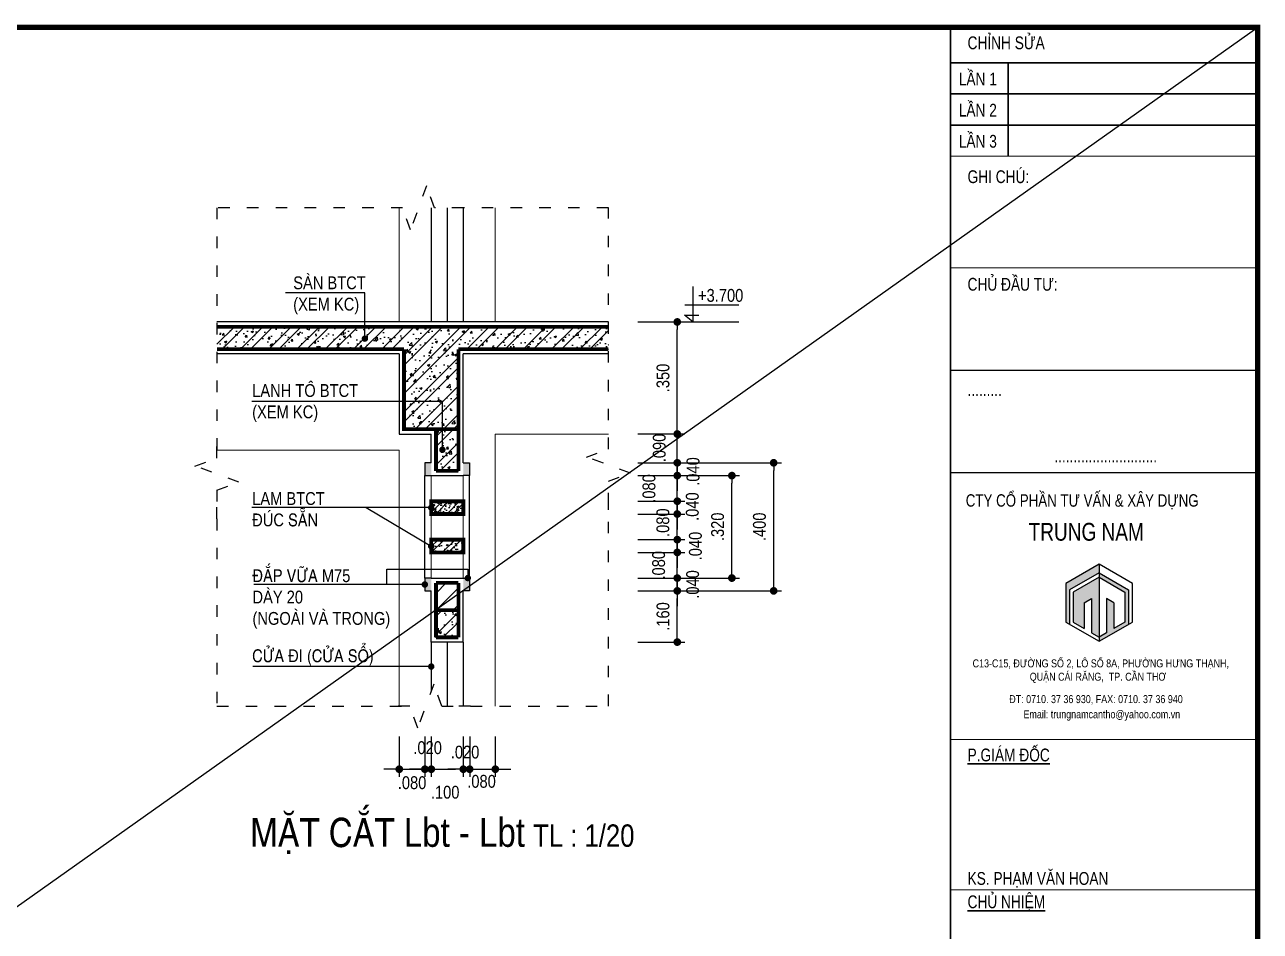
# Model space of a CAD drawing. Header units: millimetres. Extents: x 120 to 288, y 58 to 216.
# Drawn here: x 141.49 to 160.79, y 72.66 to 86.82 of the extents above; entities that cross this region are included whole.
import ezdxf

# ---------------------------------------------------------------- set-up
doc = ezdxf.new("R2010")
doc.units = ezdxf.units.MM
doc.header["$LTSCALE"] = 0.3
doc.header["$MEASUREMENT"] = 0
doc.linetypes.add('ACAD_ISO03W100', pattern=[30, 12, -18])
doc.layers.get('0').update_dxf_attribs({"linetype": 'CONTINUOUS', "lineweight": 13})
doc.layers.get('DEFPOINTS').update_dxf_attribs({"linetype": 'CONTINUOUS', "lineweight": 13})
for name, color, linetype in [('HACTH', 8, 'CONTINUOUS'), ('LAYER 1', 1, 'CONTINUOUS'), ('LAYER 7', 7, 'CONTINUOUS'), ('LAYER1', 1, 'CONTINUOUS'), ('LAYER5', 5, 'CONTINUOUS'), ('LAYER7', 7, 'CONTINUOUS')]:
    doc.layers.add(name, color=color, linetype=linetype)
doc.styles.add('HELVE-KT', font='vhelvcn.TTF')
doc.styles.add('VNI - HELVE', font='vbookmn.TTF', dxfattribs={"width": 0.8})
doc.dimstyles.new('1-20', dxfattribs={"dimtxt": 0.2, "dimasz": 0.12, "dimexe": 0.12, "dimexo": 0.2, "dimgap": 0.12, "dimtad": 1, "dimdec": 3, "dimlfac": 0.2, "dimzin": 4, "dimdsep": 46, "dimtxsty": 'HELVE-KT', "dimblk1": 'DOT', "dimblk2": 'DOT', "dimsah": 1, "dimcen": -0.18, "dimadec": 3, "dimazin": 0, "dimtfac": 1, "dimtdec": 3, "dimtmove": 2, "dimatfit": 3, "dimldrblk": 'DOT', "dimfxl": 0, "dimtolj": 1, "dimtzin": 4, "dimarcsym": 0})

# ---------------------------------------------------------------- blocks, each defined once
blk = doc.blocks.new('AAEER')
at = {"linetype": 'Continuous', "ltscale": 0.08}
h = blk.add_hatch(color=8, dxfattribs=at)
h.paths.add_polyline_path([(377.886, 656.949), (377.886, 657.083), (377.366, 656.782), (377.366, 656.181), (377.423, 656.148), (377.423, 656.682)])
h.paths.add_polyline_path([(377.886, 656.882), (377.481, 656.649), (377.481, 656.181), (377.655, 656.081), (377.655, 656.482), (377.771, 656.548), (377.771, 656.014), (377.886, 655.947)])
blk.add_hatch(color=8, dxfattribs=at).paths.add_polyline_path([(378.118, 656.482), (378.002, 656.548), (378.002, 656.014), (377.886, 655.947), (377.886, 655.88), (378.349, 656.148), (378.349, 656.682), (377.886, 656.949), (377.886, 656.882), (378.291, 656.649), (378.291, 656.181), (378.118, 656.081)])
for p, q in [((377.886, 656.949), (377.423, 656.682)), ((377.886, 657.083), (377.886, 656.949)), ((377.886, 657.083), (377.886, 655.88)), ((377.886, 656.949), (378.349, 656.682)), ((377.886, 656.882), (377.481, 656.649)), ((377.886, 656.882), (377.886, 655.947)), ((377.886, 656.882), (378.291, 656.649)), ((377.423, 656.682), (377.423, 656.148)), ((377.481, 656.649), (377.481, 656.181)), ((377.655, 656.482), (377.771, 656.548)), ((377.771, 656.548), (377.771, 656.014)), ((378.118, 656.482), (378.002, 656.548)), ((378.002, 656.548), (378.002, 656.014)), ((378.291, 656.649), (378.291, 656.181)), ((378.349, 656.682), (378.349, 656.148)), ((377.655, 656.482), (377.655, 656.081)), ((378.118, 656.482), (378.118, 656.081))]:
    blk.add_line(p, q, dxfattribs=at)
blk.add_lwpolyline([(377.366, 656.181), (377.886, 655.88), (378.407, 656.181), (378.407, 656.782), (377.886, 657.083), (377.366, 656.782)], close=True, dxfattribs=at)
for points in [[(377.481, 656.181), (377.655, 656.081)], [(378.291, 656.181), (378.118, 656.081)], [(377.771, 656.014), (377.886, 655.947)], [(378.002, 656.014), (377.886, 655.947)]]:
    blk.add_lwpolyline(points, dxfattribs=at)
for points in [[(375.565, 643.528), (380.365, 643.528)], [(375.565, 643.18), (380.365, 643.18)], [(375.565, 642.208), (380.365, 642.208)], [(375.565, 641.861), (380.365, 641.861)]]:
    blk.add_lwpolyline(points)
at = {"layer": 'LAYER 7', "lineweight": 35}
for points in [[(375.565, 664.914), (380.365, 664.914)], [(376.469, 663.456), (376.469, 664.914)], [(375.565, 664.428), (380.365, 664.428)], [(375.565, 663.942), (380.365, 663.942)], [(375.565, 645.958), (380.365, 645.958)], [(378.282, 638.389), (378.282, 637.695)], [(379.323, 638.389), (379.323, 638.389), (379.323, 637.695)], [(379.323, 638.042), (380.365, 638.042)]]:
    blk.add_lwpolyline(points, dxfattribs=at)
at = {"layer": 'LAYER7', "const_width": 0.0278}
blk.add_lwpolyline([(380.365, 665.47), (375.565, 665.47), (375.565, 637.695), (380.365, 637.695)], close=True, dxfattribs=at)
at = {"layer": 'LAYER7'}
for points, const_width in [([(375.565, 663.456), (380.365, 663.456)], 0.0174), ([(375.565, 661.712), (380.365, 661.712)], 0.0174), ([(375.565, 660.112), (380.365, 660.112)], 0.0174), ([(375.565, 658.512), (380.365, 658.512)], 0.0212), ([(375.565, 654.346), (380.365, 654.346)], 0.0174), ([(375.565, 651.999), (380.365, 651.999)], 0.0174), ([(375.565, 650.61), (380.365, 650.61)], 0.0174), ([(375.565, 649.221), (380.365, 649.221)], 0.0174), ([(375.565, 647.833), (380.365, 647.833)], 0.0174), ([(375.565, 646.444), (380.365, 646.444)], 0.0174), ([(375.565, 641.097), (380.365, 641.097)], 0.0174), ([(375.565, 638.389), (380.365, 638.389)], 0.0174)]:
    blk.add_lwpolyline(points, dxfattribs=dict(at, const_width=const_width))
at = {"layer": 'LAYER 7', "lineweight": 35, "attachment_point": 1, "style": 'VNI - HELVE'}
for s, insert, char_height, width in [('CHÆNH SÖÛA', (375.833, 665.327), 0.2, 5.31965), ('LAÀN 1', (375.696, 664.761), 0.2, 5.31965), ('LAÀN 2', (375.696, 664.275), 0.2, 5.31965), ('LAÀN 3', (375.696, 663.789), 0.2, 5.31965), ('GHI CHUÙ:', (375.833, 663.236), 0.2, 5.31965), ('CHUÛ ÑAÀU TÖ:', (375.833, 661.556), 0.2, 5.31965), ('.........', (375.833, 659.91), 0.2, 5.31965), ('...........................', (377.188, 658.873), 0.2, 5.31965), ('{\\LP.GIAÙM ÑOÁC}', (375.833, 654.205), 0.2, 5.31965), ('KS. PHAÏM VAÊN HOAN', (375.833, 652.277), 0.2, 5.31965), ('{\\LCHUÛ NHIEÄM}', (375.833, 651.912), 0.2, 5.31965), ('KTS. TRÖÔNG BAÙ TUØNG', (375.828, 650.957), 0.2, 5.31965), ('{\\LCHUÛ TRÌ + KIEÅM}', (375.833, 650.542), 0.2, 5.31965), ('KTS. TRÖÔNG BAÙ TUØNG', (375.844, 649.573), 0.2, 5.31965), ('{\\LTHIEÁT KEÁ}', (375.833, 649.118), 0.2, 5.31965), ('KTS. TRÖÔNG BAÙ TUØNG', (375.833, 648.174), 0.2, 5.31965), ('{\\LTHEÅ HIEÄN}', (375.833, 647.765), 0.2, 5.31965), ('TRAÀN THANH TUØNG', (375.833, 646.764), 0.2, 5.31965), ('{\\fVNI-Helve|b0|i0|c0|p2;THIEÁT KEÁ BAÛN VEÕ THI COÂNG}', (376.323, 646.297), 0.2, 5.31965), ('{\\fVNI-Helve|b0|i0|c0|p2;TEÂN COÂNG TRÌNH}', (376.889, 645.799), 0.2, 5.31965), ('XAÂY DÖÏNG KHU NHAØ ÔÛ CHO\\PVÑV, HLV THEÅ THAO THAØNH \\PTÍCH CAO TAÏI KHU LHTDTT, \\P       TP. CAÀN THÔ', (375.75, 645.39), 0.25, 7.09083), ('{\\fVNI-Helve|b0|i0|c0|p2;HAÏNG MUÏC:}', (377.279, 643.469), 0.2, 5.31965), ('KHOÁI NHAØ ÔÛ (40 CHOÃ)', (376.216, 642.894), 0.25, 7.09083), ('{\\fVNI-Helve|b0|i0|c0|p2;ÑÒA ÑIEÅM:}', (377.37, 642.111), 0.2, 5.31965), ('{\\fVNI-Helve|b0|i0|c0|p2;.....................}', (377.337, 641.754), 0.17359, 5.31965), ('{\\fVNI-Helve|b0|i0|c0|p2;TEÂN BAÛN VEÕ}', (377.294, 640.914), 0.2, 5.31965), ('{\\fVNI-Helve|b0|i0|c0|p2;HOAØN THAØNH}', (376.401, 638.282), 0.15, 5.31965), ('{\\fVNI-Helve|b0|i0|c0|p2;.../10/2014}', (376.475, 638.017), 0.2, 5.31965), ('{\\fVNI-Helve|b0|i0|c0|p2;KT}', (378.663, 638.151), 0.2, 5.31965), ('{\\fVNI-Helve|b0|i0|c0|p2;11}', (379.745, 637.978), 0.2, 5.31965)]:
    blk.add_mtext(s, dxfattribs=dict(at, insert=insert, char_height=char_height, width=width))
at = {"layer": 'LAYER5', "attachment_point": 1, "style": 'VNI - HELVE'}
for s, insert, char_height, width in [('{\\H0.9774x;CTY COÅ PHAÀN TÖ VAÁN & XAÂY DÖÏNG} ', (375.805, 658.177), 0.19891, 4.67984), ('TRUNG NAM', (376.787, 657.729), 0.2777, 3.59296), ('{\\fVNI-Helve|b0|i0|c0|p2;C13-C15, ÑÖÔØNG SOÁ 2, LOÂ SOÁ 8A, PHÖÔØNG HÖNG THAÏNH, \\P                       QUAÄN CAÙI RAÊNG,  TP. CAÀN THÔ}', (375.912, 655.598), 0.12499, 8.0242), ('{\\fVNI-Helve|b0|i0|c0|p2;ÑT: 0710. 37 36 930, FAX: 0710. 37 36 940}', (376.484, 655.04), 0.12499, 8.0242), ('{\\fVNI-Helve|b0|i0|c0|p2;Email: trungnamcantho@yahoo.com.vn}', (376.706, 654.803), 0.12499, 8.0242)]:
    blk.add_mtext(s, dxfattribs=dict(at, insert=insert, char_height=char_height, width=width))
blk = doc.blocks.new('_DOT')
at = {"color": 0, "linetype": 'ByBlock'}
blk.add_line((-0.5, 0), (-1, 0), dxfattribs=at)
at = {"color": 0, "linetype": 'ByBlock', "const_width": 0.5}
blk.add_lwpolyline([(-0.25, 0, 1), (0.25, 0, 1)], format="xyb", close=True, dxfattribs=at)
blk = doc.blocks.new('*D697')
at = {"layer": 'DEFPOINTS', "color": 0, "lineweight": -2, "ltscale": 0.08}
for p in [(150.866, 77.981), (151.683, 77.981), (150.866, 77.181)]:
    blk.add_point(p, dxfattribs=at)
at = {"layer": 'LAYER 1', "color": 0, "lineweight": -2, "ltscale": 0.08}
for p, q in [((151.066, 77.981), (151.803, 77.981)), ((151.683, 77.301), (151.683, 77.861)), ((151.066, 77.181), (151.803, 77.181))]:
    blk.add_line(p, q, dxfattribs=at)
at = {"layer": 'LAYER 1', "color": 0, "lineweight": -2, "ltscale": 0.08, "xscale": 0.12, "yscale": 0.12, "zscale": 0.12}
for p, rotation in [((151.683, 77.981), 90), ((151.683, 77.181), 270)]:
    blk.add_blockref('_DOT', p, dxfattribs=dict(at, rotation=rotation))
at = {"layer": 'LAYER 1', "color": 0, "lineweight": -2, "ltscale": 0.08, "insert": (151.461, 77.581), "char_height": 0.2, "attachment_point": 5, "rotation": 90, "style": 'HELVE-KT'}
blk.add_mtext('\\A1;.160', dxfattribs=at)
blk = doc.blocks.new('*D698')
at = {"layer": 'DEFPOINTS', "color": 0, "lineweight": -2, "ltscale": 0.08}
for p in [(150.866, 78.181), (151.683, 78.181), (150.866, 77.981)]:
    blk.add_point(p, dxfattribs=at)
at = {"layer": 'LAYER 1', "color": 0, "lineweight": -2, "ltscale": 0.08}
for p, q in [((151.683, 78.301), (151.683, 78.421)), ((151.066, 78.181), (151.803, 78.181)), ((151.683, 77.981), (151.683, 78.181)), ((151.066, 77.981), (151.803, 77.981)), ((151.683, 77.861), (151.683, 77.741))]:
    blk.add_line(p, q, dxfattribs=at)
at = {"layer": 'LAYER 1', "color": 0, "lineweight": -2, "ltscale": 0.08, "xscale": 0.12, "yscale": 0.12, "zscale": 0.12}
for p, rotation in [((151.683, 78.181), 270), ((151.683, 77.981), 90)]:
    blk.add_blockref('_DOT', p, dxfattribs=dict(at, rotation=rotation))
at = {"layer": 'LAYER 1', "color": 0, "lineweight": -2, "ltscale": 0.08, "insert": (151.924, 78.081), "char_height": 0.2, "attachment_point": 5, "rotation": 90, "style": 'HELVE-KT'}
blk.add_mtext('\\A1;.040', dxfattribs=at)
blk = doc.blocks.new('*D699')
at = {"layer": 'DEFPOINTS', "color": 0, "lineweight": -2, "ltscale": 0.08}
for p in [(150.866, 78.581), (151.683, 78.581), (150.866, 78.181)]:
    blk.add_point(p, dxfattribs=at)
at = {"layer": 'LAYER 1', "color": 0, "lineweight": -2, "ltscale": 0.08}
for p, q in [((151.683, 78.701), (151.683, 78.821)), ((151.066, 78.581), (151.803, 78.581)), ((151.683, 78.181), (151.683, 78.581)), ((151.066, 78.181), (151.803, 78.181)), ((151.683, 78.061), (151.683, 77.941))]:
    blk.add_line(p, q, dxfattribs=at)
at = {"layer": 'LAYER 1', "color": 0, "lineweight": -2, "ltscale": 0.08, "xscale": 0.12, "yscale": 0.12, "zscale": 0.12}
for p, rotation in [((151.683, 78.581), 270), ((151.683, 78.181), 90)]:
    blk.add_blockref('_DOT', p, dxfattribs=dict(at, rotation=rotation))
at = {"layer": 'LAYER 1', "color": 0, "lineweight": -2, "ltscale": 0.08, "insert": (151.393, 78.381), "char_height": 0.2, "attachment_point": 5, "rotation": 90, "style": 'HELVE-KT'}
blk.add_mtext('\\A1;.080', dxfattribs=at)
blk = doc.blocks.new('*D700')
at = {"layer": 'DEFPOINTS', "color": 0, "lineweight": -2, "ltscale": 0.08}
for p in [(150.866, 78.781), (151.683, 78.781), (150.866, 78.581)]:
    blk.add_point(p, dxfattribs=at)
at = {"layer": 'LAYER 1', "color": 0, "lineweight": -2, "ltscale": 0.08}
for p, q in [((151.683, 78.901), (151.683, 79.021)), ((151.066, 78.781), (151.803, 78.781)), ((151.683, 78.581), (151.683, 78.781)), ((151.066, 78.581), (151.803, 78.581)), ((151.683, 78.461), (151.683, 78.341))]:
    blk.add_line(p, q, dxfattribs=at)
at = {"layer": 'LAYER 1', "color": 0, "lineweight": -2, "ltscale": 0.08, "xscale": 0.12, "yscale": 0.12, "zscale": 0.12}
for p, rotation in [((151.683, 78.781), 270), ((151.683, 78.581), 90)]:
    blk.add_blockref('_DOT', p, dxfattribs=dict(at, rotation=rotation))
at = {"layer": 'LAYER 1', "color": 0, "lineweight": -2, "ltscale": 0.08, "insert": (151.967, 78.681), "char_height": 0.2, "attachment_point": 5, "rotation": 90, "style": 'HELVE-KT'}
blk.add_mtext('\\A1;.040', dxfattribs=at)
blk = doc.blocks.new('*D701')
at = {"layer": 'DEFPOINTS', "color": 0, "lineweight": -2, "ltscale": 0.08}
for p in [(150.866, 79.181), (151.683, 79.181), (150.866, 78.781)]:
    blk.add_point(p, dxfattribs=at)
at = {"layer": 'LAYER 1', "color": 0, "lineweight": -2, "ltscale": 0.08}
for p, q in [((151.683, 79.301), (151.683, 79.421)), ((151.066, 79.181), (151.803, 79.181)), ((151.683, 78.781), (151.683, 79.181)), ((151.066, 78.781), (151.803, 78.781)), ((151.683, 78.661), (151.683, 78.541))]:
    blk.add_line(p, q, dxfattribs=at)
at = {"layer": 'LAYER 1', "color": 0, "lineweight": -2, "ltscale": 0.08, "xscale": 0.12, "yscale": 0.12, "zscale": 0.12}
for p, rotation in [((151.683, 79.181), 270), ((151.683, 78.781), 90)]:
    blk.add_blockref('_DOT', p, dxfattribs=dict(at, rotation=rotation))
at = {"layer": 'LAYER 1', "color": 0, "lineweight": -2, "ltscale": 0.08, "insert": (151.459, 79.046), "char_height": 0.2, "attachment_point": 5, "rotation": 90, "style": 'HELVE-KT'}
blk.add_mtext('\\A1;.080', dxfattribs=at)
blk = doc.blocks.new('*D702')
at = {"layer": 'DEFPOINTS', "color": 0, "lineweight": -2, "ltscale": 0.08}
for p in [(150.866, 79.381), (151.683, 79.381), (150.866, 79.181)]:
    blk.add_point(p, dxfattribs=at)
at = {"layer": 'LAYER 1', "color": 0, "lineweight": -2, "ltscale": 0.08}
for p, q in [((151.683, 79.501), (151.683, 79.621)), ((151.066, 79.381), (151.803, 79.381)), ((151.683, 79.181), (151.683, 79.381)), ((151.066, 79.181), (151.803, 79.181)), ((151.683, 79.061), (151.683, 78.941))]:
    blk.add_line(p, q, dxfattribs=at)
at = {"layer": 'LAYER 1', "color": 0, "lineweight": -2, "ltscale": 0.08, "xscale": 0.12, "yscale": 0.12, "zscale": 0.12}
for p, rotation in [((151.683, 79.381), 270), ((151.683, 79.181), 90)]:
    blk.add_blockref('_DOT', p, dxfattribs=dict(at, rotation=rotation))
at = {"layer": 'LAYER 1', "color": 0, "lineweight": -2, "ltscale": 0.08, "insert": (151.919, 79.297), "char_height": 0.2, "attachment_point": 5, "rotation": 90, "style": 'HELVE-KT'}
blk.add_mtext('\\A1;.040', dxfattribs=at)
blk = doc.blocks.new('*D703')
at = {"layer": 'DEFPOINTS', "color": 0, "lineweight": -2, "ltscale": 0.08}
for p in [(150.866, 79.781), (151.683, 79.781), (150.866, 79.381)]:
    blk.add_point(p, dxfattribs=at)
at = {"layer": 'LAYER 1', "color": 0, "lineweight": -2, "ltscale": 0.08}
for p, q in [((151.683, 79.901), (151.683, 80.021)), ((151.066, 79.781), (151.803, 79.781)), ((151.683, 79.381), (151.683, 79.781)), ((151.066, 79.381), (151.803, 79.381)), ((151.683, 79.261), (151.683, 79.141))]:
    blk.add_line(p, q, dxfattribs=at)
at = {"layer": 'LAYER 1', "color": 0, "lineweight": -2, "ltscale": 0.08, "xscale": 0.12, "yscale": 0.12, "zscale": 0.12}
for p, rotation in [((151.683, 79.781), 270), ((151.683, 79.381), 90)]:
    blk.add_blockref('_DOT', p, dxfattribs=dict(at, rotation=rotation))
at = {"layer": 'LAYER 1', "color": 0, "lineweight": -2, "ltscale": 0.08, "insert": (151.242, 79.58), "char_height": 0.2, "attachment_point": 5, "rotation": 90, "style": 'HELVE-KT'}
blk.add_mtext('\\A1;.080', dxfattribs=at)
blk = doc.blocks.new('*D704')
at = {"layer": 'DEFPOINTS', "color": 0, "lineweight": -2, "ltscale": 0.08}
for p in [(150.866, 79.981), (151.683, 79.981), (150.866, 79.781)]:
    blk.add_point(p, dxfattribs=at)
at = {"layer": 'LAYER 1', "color": 0, "lineweight": -2, "ltscale": 0.08}
for p, q in [((151.683, 80.101), (151.683, 80.221)), ((151.066, 79.981), (151.803, 79.981)), ((151.683, 79.781), (151.683, 79.981)), ((151.066, 79.781), (151.803, 79.781)), ((151.683, 79.661), (151.683, 79.541))]:
    blk.add_line(p, q, dxfattribs=at)
at = {"layer": 'LAYER 1', "color": 0, "lineweight": -2, "ltscale": 0.08, "xscale": 0.12, "yscale": 0.12, "zscale": 0.12}
for p, rotation in [((151.683, 79.981), 270), ((151.683, 79.781), 90)]:
    blk.add_blockref('_DOT', p, dxfattribs=dict(at, rotation=rotation))
at = {"layer": 'LAYER 1', "color": 0, "lineweight": -2, "ltscale": 0.08, "insert": (151.93, 79.845), "char_height": 0.2, "attachment_point": 5, "rotation": 90, "style": 'HELVE-KT'}
blk.add_mtext('\\A1;.040', dxfattribs=at)
blk = doc.blocks.new('*D705')
at = {"layer": 'DEFPOINTS', "color": 0, "lineweight": -2, "ltscale": 0.08}
for p in [(150.866, 80.431), (151.683, 80.431), (150.866, 79.981)]:
    blk.add_point(p, dxfattribs=at)
at = {"layer": 'LAYER 1', "color": 0, "lineweight": -2, "ltscale": 0.08}
for p, q in [((151.683, 80.551), (151.683, 80.671)), ((151.066, 80.431), (151.803, 80.431)), ((151.683, 79.981), (151.683, 80.431)), ((151.066, 79.981), (151.803, 79.981)), ((151.683, 79.861), (151.683, 79.741))]:
    blk.add_line(p, q, dxfattribs=at)
at = {"layer": 'LAYER 1', "color": 0, "lineweight": -2, "ltscale": 0.08, "xscale": 0.12, "yscale": 0.12, "zscale": 0.12}
for p, rotation in [((151.683, 80.431), 270), ((151.683, 79.981), 90)]:
    blk.add_blockref('_DOT', p, dxfattribs=dict(at, rotation=rotation))
at = {"layer": 'LAYER 1', "color": 0, "lineweight": -2, "ltscale": 0.08, "insert": (151.403, 80.213), "char_height": 0.2, "attachment_point": 5, "rotation": 90, "style": 'HELVE-KT'}
blk.add_mtext('\\A1;.090', dxfattribs=at)
blk = doc.blocks.new('*D706')
at = {"layer": 'DEFPOINTS', "color": 0, "lineweight": -2, "ltscale": 0.08}
for p in [(150.866, 82.181), (151.683, 82.181), (150.866, 80.431)]:
    blk.add_point(p, dxfattribs=at)
at = {"layer": 'LAYER 1', "color": 0, "lineweight": -2, "ltscale": 0.08}
for p, q in [((151.066, 82.181), (151.803, 82.181)), ((151.683, 80.551), (151.683, 82.061)), ((151.066, 80.431), (151.803, 80.431))]:
    blk.add_line(p, q, dxfattribs=at)
at = {"layer": 'LAYER 1', "color": 0, "lineweight": -2, "ltscale": 0.08, "xscale": 0.12, "yscale": 0.12, "zscale": 0.12}
for p, rotation in [((151.683, 82.181), 90), ((151.683, 80.431), 270)]:
    blk.add_blockref('_DOT', p, dxfattribs=dict(at, rotation=rotation))
at = {"layer": 'LAYER 1', "color": 0, "lineweight": -2, "ltscale": 0.08, "insert": (151.461, 81.306), "char_height": 0.2, "attachment_point": 5, "rotation": 90, "style": 'HELVE-KT'}
blk.add_mtext('\\A1;.350', dxfattribs=at)
blk = doc.blocks.new('*D707')
at = {"layer": 'DEFPOINTS', "color": 0, "lineweight": -2, "ltscale": 0.08}
for p in [(150.866, 79.981), (153.189, 79.981), (150.866, 77.981)]:
    blk.add_point(p, dxfattribs=at)
at = {"layer": 'LAYER 1', "color": 0, "lineweight": -2, "ltscale": 0.08}
for p, q in [((151.066, 79.981), (153.309, 79.981)), ((153.189, 78.101), (153.189, 79.861)), ((151.066, 77.981), (153.309, 77.981))]:
    blk.add_line(p, q, dxfattribs=at)
at = {"layer": 'LAYER 1', "color": 0, "lineweight": -2, "ltscale": 0.08, "xscale": 0.12, "yscale": 0.12, "zscale": 0.12}
for p, rotation in [((153.189, 79.981), 90), ((153.189, 77.981), 270)]:
    blk.add_blockref('_DOT', p, dxfattribs=dict(at, rotation=rotation))
at = {"layer": 'LAYER 1', "color": 0, "lineweight": -2, "ltscale": 0.08, "insert": (152.967, 78.981), "char_height": 0.2, "attachment_point": 5, "rotation": 90, "style": 'HELVE-KT'}
blk.add_mtext('\\A1;.400', dxfattribs=at)
blk = doc.blocks.new('*D708')
at = {"layer": 'DEFPOINTS', "color": 0, "lineweight": -2, "ltscale": 0.08}
for p in [(151.495, 79.781), (152.536, 79.781), (151.495, 78.181)]:
    blk.add_point(p, dxfattribs=at)
at = {"layer": 'LAYER 1', "color": 0, "lineweight": -2, "ltscale": 0.08}
for p, q in [((151.695, 79.781), (152.656, 79.781)), ((152.536, 78.301), (152.536, 79.661)), ((151.695, 78.181), (152.656, 78.181))]:
    blk.add_line(p, q, dxfattribs=at)
at = {"layer": 'LAYER 1', "color": 0, "lineweight": -2, "ltscale": 0.08, "xscale": 0.12, "yscale": 0.12, "zscale": 0.12}
for p, rotation in [((152.536, 79.781), 90), ((152.536, 78.181), 270)]:
    blk.add_blockref('_DOT', p, dxfattribs=dict(at, rotation=rotation))
at = {"layer": 'LAYER 1', "color": 0, "lineweight": -2, "ltscale": 0.08, "insert": (152.314, 78.981), "char_height": 0.2, "attachment_point": 5, "rotation": 90, "style": 'HELVE-KT'}
blk.add_mtext('\\A1;.320', dxfattribs=at)
blk = doc.blocks.new('*D709')
at = {"layer": 'DEFPOINTS', "color": 0, "lineweight": -2, "ltscale": 0.08}
for p in [(147.341, 75.908), (147.741, 75.908), (147.741, 75.196)]:
    blk.add_point(p, dxfattribs=at)
at = {"layer": 'LAYER 1', "color": 0, "lineweight": -2, "ltscale": 0.08}
for p, q in [((147.341, 75.708), (147.341, 75.076)), ((147.741, 75.708), (147.741, 75.076)), ((147.221, 75.196), (147.101, 75.196)), ((147.341, 75.196), (147.741, 75.196)), ((147.861, 75.196), (147.981, 75.196))]:
    blk.add_line(p, q, dxfattribs=at)
at = {"layer": 'LAYER 1', "color": 0, "lineweight": -2, "ltscale": 0.08, "xscale": 0.12, "yscale": 0.12, "zscale": 0.12}
blk.add_blockref('_DOT', (147.341, 75.196), dxfattribs=at)
at = {"layer": 'LAYER 1', "color": 0, "lineweight": -2, "ltscale": 0.08, "xscale": 0.12, "yscale": 0.12, "zscale": 0.12, "rotation": 180}
blk.add_blockref('_DOT', (147.741, 75.196), dxfattribs=at)
at = {"layer": 'LAYER 1', "color": 0, "lineweight": -2, "ltscale": 0.08, "insert": (147.541, 74.984), "char_height": 0.2, "attachment_point": 5, "style": 'HELVE-KT'}
blk.add_mtext('\\A1;.080', dxfattribs=at)
blk = doc.blocks.new('*D710')
at = {"layer": 'DEFPOINTS', "color": 0, "lineweight": -2, "ltscale": 0.08}
for p in [(147.741, 75.908), (147.841, 75.908), (147.841, 75.196)]:
    blk.add_point(p, dxfattribs=at)
at = {"layer": 'LAYER 1', "color": 0, "lineweight": -2, "ltscale": 0.08}
for p, q in [((147.741, 75.708), (147.741, 75.076)), ((147.841, 75.708), (147.841, 75.076)), ((147.621, 75.196), (147.501, 75.196)), ((147.741, 75.196), (147.841, 75.196)), ((147.961, 75.196), (148.081, 75.196))]:
    blk.add_line(p, q, dxfattribs=at)
at = {"layer": 'LAYER 1', "color": 0, "lineweight": -2, "ltscale": 0.08, "xscale": 0.12, "yscale": 0.12, "zscale": 0.12}
blk.add_blockref('_DOT', (147.741, 75.196), dxfattribs=at)
at = {"layer": 'LAYER 1', "color": 0, "lineweight": -2, "ltscale": 0.08, "xscale": 0.12, "yscale": 0.12, "zscale": 0.12, "rotation": 180}
blk.add_blockref('_DOT', (147.841, 75.196), dxfattribs=at)
at = {"layer": 'LAYER 1', "color": 0, "lineweight": -2, "ltscale": 0.08, "insert": (147.784, 75.531), "char_height": 0.2, "attachment_point": 5, "style": 'HELVE-KT'}
blk.add_mtext('\\A1;.020', dxfattribs=at)
blk = doc.blocks.new('*D711')
at = {"layer": 'DEFPOINTS', "color": 0, "lineweight": -2, "ltscale": 0.08}
for p in [(147.841, 75.908), (148.341, 75.908), (148.341, 75.196)]:
    blk.add_point(p, dxfattribs=at)
at = {"layer": 'LAYER 1', "color": 0, "lineweight": -2, "ltscale": 0.08}
for p, q in [((147.841, 75.708), (147.841, 75.076)), ((148.341, 75.708), (148.341, 75.076)), ((147.961, 75.196), (148.221, 75.196))]:
    blk.add_line(p, q, dxfattribs=at)
at = {"layer": 'LAYER 1', "color": 0, "lineweight": -2, "ltscale": 0.08, "xscale": 0.12, "yscale": 0.12, "zscale": 0.12, "rotation": 180}
blk.add_blockref('_DOT', (147.841, 75.196), dxfattribs=at)
at = {"layer": 'LAYER 1', "color": 0, "lineweight": -2, "ltscale": 0.08, "xscale": 0.12, "yscale": 0.12, "zscale": 0.12}
blk.add_blockref('_DOT', (148.341, 75.196), dxfattribs=at)
at = {"layer": 'LAYER 1', "color": 0, "lineweight": -2, "ltscale": 0.08, "insert": (148.058, 74.835), "char_height": 0.2, "attachment_point": 5, "style": 'HELVE-KT'}
blk.add_mtext('\\A1;.100', dxfattribs=at)
blk = doc.blocks.new('*D712')
at = {"layer": 'DEFPOINTS', "color": 0, "lineweight": -2, "ltscale": 0.08}
for p in [(148.341, 75.908), (148.441, 75.908), (148.441, 75.196)]:
    blk.add_point(p, dxfattribs=at)
at = {"layer": 'LAYER 1', "color": 0, "lineweight": -2, "ltscale": 0.08}
for p, q in [((148.341, 75.708), (148.341, 75.076)), ((148.441, 75.708), (148.441, 75.076)), ((148.221, 75.196), (148.101, 75.196)), ((148.341, 75.196), (148.441, 75.196)), ((148.561, 75.196), (148.681, 75.196))]:
    blk.add_line(p, q, dxfattribs=at)
at = {"layer": 'LAYER 1', "color": 0, "lineweight": -2, "ltscale": 0.08, "xscale": 0.12, "yscale": 0.12, "zscale": 0.12}
blk.add_blockref('_DOT', (148.341, 75.196), dxfattribs=at)
at = {"layer": 'LAYER 1', "color": 0, "lineweight": -2, "ltscale": 0.08, "xscale": 0.12, "yscale": 0.12, "zscale": 0.12, "rotation": 180}
blk.add_blockref('_DOT', (148.441, 75.196), dxfattribs=at)
at = {"layer": 'LAYER 1', "color": 0, "lineweight": -2, "ltscale": 0.08, "insert": (148.369, 75.462), "char_height": 0.2, "attachment_point": 5, "style": 'HELVE-KT'}
blk.add_mtext('\\A1;.020', dxfattribs=at)
blk = doc.blocks.new('*D713')
at = {"layer": 'DEFPOINTS', "color": 0, "lineweight": -2, "ltscale": 0.08}
for p in [(148.441, 75.908), (148.841, 75.908), (148.841, 75.196)]:
    blk.add_point(p, dxfattribs=at)
at = {"layer": 'LAYER 1', "color": 0, "lineweight": -2, "ltscale": 0.08}
for p, q in [((148.441, 75.708), (148.441, 75.076)), ((148.841, 75.708), (148.841, 75.076)), ((148.321, 75.196), (148.201, 75.196)), ((148.441, 75.196), (148.841, 75.196)), ((148.961, 75.196), (149.081, 75.196))]:
    blk.add_line(p, q, dxfattribs=at)
at = {"layer": 'LAYER 1', "color": 0, "lineweight": -2, "ltscale": 0.08, "xscale": 0.12, "yscale": 0.12, "zscale": 0.12}
blk.add_blockref('_DOT', (148.441, 75.196), dxfattribs=at)
at = {"layer": 'LAYER 1', "color": 0, "lineweight": -2, "ltscale": 0.08, "xscale": 0.12, "yscale": 0.12, "zscale": 0.12, "rotation": 180}
blk.add_blockref('_DOT', (148.841, 75.196), dxfattribs=at)
at = {"layer": 'LAYER 1', "color": 0, "lineweight": -2, "ltscale": 0.08, "insert": (148.626, 75.005), "char_height": 0.2, "attachment_point": 5, "style": 'HELVE-KT'}
blk.add_mtext('\\A1;.080', dxfattribs=at)

msp = doc.modelspace()

# ---------------------------------------------------------------- hatches: boundary and pattern name
at = {"layer": 'HACTH', "lineweight": -2, "ltscale": 0.08}
h = msp.add_hatch(dxfattribs=at)
h.set_pattern_fill('AR-CONC', color=256, scale=0.05, style=0)
h.set_pattern_definition([(50, (144.4936, 80.50562), (0.35863, -0.031376), [0.0375, -0.4125]), (355, (144.4936, 80.50562), (-0.069376, 0.376096), [0.03, -0.33]), (100.4514, (144.5235, 80.503), (0.289255, 0.34472), [0.03187, -0.350571]), (46.184, (144.4936, 80.60562), (0.53362, -0.08276), [0.05625, -0.61875]), (96.636, (144.5381, 80.59873), (0.46733, 0.48706), [0.047805, -0.525856]), (351.184, (144.4936, 80.6056), (0.46733, 0.48706), [0.045, -0.495]), (21, (144.5436, 80.58062), (0.298454, -0.20131), [0.0375, -0.4125]), (326, (144.5436, 80.58062), (0.121658, 0.362575), [0.03, -0.33]), (71.4514, (144.56848, 80.56385), (0.420111, 0.161265), [0.03187, -0.350571]), (37.5, (144.49361, 80.50562), (0.00608, 0.166447), [0, -0.326, 0, -0.335, 0, -0.33125]), (7.5, (144.49361, 80.50562), (0.131535, 0.197206), [0, -0.191, 0, -0.3185, 0, -0.12625]), (327.5, (144.38211, 80.50562), (0.2669112, -0.0112774), [0, -0.125, 0, -0.39, 0, -0.5175]), (317.5, (144.3321, 80.50562), (0.291593, 0.0500525), [0, -0.1625, 0, -0.259, 0, -0.3675])])
h.paths.add_polyline_path([(148.26551, 81.75562), (150.6086, 81.75562), (150.6086, 82.10562), (144.49361, 82.10562), (144.49361, 81.75562), (147.41551, 81.75562), (147.41551, 80.50562), (148.26551, 80.50562)])
h = msp.add_hatch(dxfattribs=at)
h.set_pattern_fill('STEEL', color=256, scale=2.5, style=0)
h.set_pattern_definition([(45, (144.4936, 77.25562), (-0.220971, 0.220971), []), (45, (144.4936, 77.41187), (-0.220971, 0.220971), [])])
h.paths.add_polyline_path([(148.26551, 77.68062), (147.91551, 77.68062), (147.91551, 77.25562), (148.26551, 77.25562)])
h.paths.add_polyline_path([(148.26551, 80.50562), (147.91551, 80.50562), (147.91551, 79.85562), (148.26551, 79.85562)])
h.paths.add_polyline_path([(148.26551, 81.75562), (150.6086, 81.75562), (150.6086, 82.10562), (144.49361, 82.10562), (144.49361, 81.75562), (147.41551, 81.75562), (147.41551, 80.50562), (148.26551, 80.50562)])
h = msp.add_hatch(dxfattribs=at)
h.set_pattern_fill('AR-CONC', color=256, scale=0.05, style=0)
h.set_pattern_definition([(50, (147.9155, 77.25562), (0.35863, -0.031376), [0.0375, -0.4125]), (355, (147.9155, 77.25562), (-0.069376, 0.376096), [0.03, -0.33]), (100.451, (147.9454, 77.253), (0.289255, 0.34472), [0.03187, -0.35057]), (46.184, (147.9155, 77.35562), (0.53362, -0.08276), [0.05625, -0.61875]), (96.636, (147.96, 77.34873), (0.46733, 0.48706), [0.047805, -0.52586]), (351.184, (147.9155, 77.3556), (0.46733, 0.48706), [0.045, -0.495]), (21, (147.9655, 77.33062), (0.298454, -0.20131), [0.0375, -0.4125]), (326, (147.9655, 77.33062), (0.121658, 0.362575), [0.03, -0.33]), (71.451, (147.99038, 77.31385), (0.42011, 0.161265), [0.03187, -0.35057]), (37.5, (147.91551, 77.25562), (0.00608, 0.166447), [0, -0.326, 0, -0.335, 0, -0.33125]), (7.5, (147.91551, 77.25562), (0.131535, 0.197206), [0, -0.191, 0, -0.3185, 0, -0.12625]), (327.5, (147.80401, 77.25562), (0.266911, -0.0112774), [0, -0.125, 0, -0.39, 0, -0.5175]), (317.5, (147.754, 77.25562), (0.291593, 0.050052), [0, -0.1625, 0, -0.259, 0, -0.3675])])
h.paths.add_polyline_path([(148.26551, 77.68062), (147.91551, 77.68062), (147.91551, 77.25562), (148.26551, 77.25562)])
h.paths.add_polyline_path([(148.26551, 80.50562), (147.91551, 80.50562), (147.91551, 79.85562), (148.26551, 79.85562)])
h = msp.add_hatch(dxfattribs=at)
h.set_pattern_fill('AR-SAND', color=256, scale=0.025, style=0)
h.set_pattern_definition([(37.5, (147.74051, 77.980623), (-0.0015748, 0.0481706), [0, -0.038, 0, -0.0425, 0, -0.040625]), (7.5, (147.74051, 77.980623), (0.0442444, 0.0705537), [0, -0.0205, 0, -0.03425, 0, -0.013125]), (327.5, (147.70976, 77.980623), (0.07785355, 0.0001415), [0, -0.0125, 0, -0.045, 0, -0.05875]), (317.5, (147.70976, 77.980623), (0.0751532, 0.0219419), [0, -0.00625, 0, -0.0295, 0, -0.03375])])
h.paths.add_polyline_path([(148.44051, 79.98062), (148.34051, 79.98062), (148.34051, 79.78062), (148.44051, 79.78062)])
h.paths.add_polyline_path([(147.84051, 79.98062), (147.74051, 79.98062), (147.74051, 79.78062), (147.84051, 79.78062)])
h.paths.add_polyline_path([(147.84051, 78.18062), (147.74051, 78.18062), (147.74051, 77.98062), (147.84051, 77.98062)])
h.paths.add_polyline_path([(148.44051, 78.18062), (148.34051, 78.18062), (148.34051, 77.98062), (148.44051, 77.98062)])
h = msp.add_hatch(dxfattribs=at)
h.set_pattern_fill('AR-CONC', color=256, scale=0.025, style=0)
h.set_pattern_definition([(50, (147.84051, 78.58062), (0.179315, -0.015688), [0.01875, -0.20625]), (355, (147.84051, 78.58062), (-0.034688, 0.188048), [0.015, -0.165]), (100.451, (147.85545, 78.57932), (0.144627, 0.17236), [0.015935, -0.175286]), (46.184, (147.8405, 78.63062), (0.26681, -0.04138), [0.028125, -0.309375]), (96.636, (147.86274, 78.62718), (0.233666, 0.24353), [0.0239, -0.26293]), (351.184, (147.8405, 78.63062), (0.233665, 0.24353), [0.0225, -0.2475]), (21, (147.86551, 78.61812), (0.149227, -0.100655), [0.01875, -0.20625]), (326, (147.86551, 78.61812), (0.06083, 0.181288), [0.015, -0.165]), (71.451, (147.87795, 78.60974), (0.210056, 0.080633), [0.015935, -0.175286]), (37.5, (147.84051, 78.580623), (0.00304, 0.0832235), [0, -0.163, 0, -0.1675, 0, -0.165625]), (7.5, (147.84051, 78.58062), (0.065767, 0.098603), [0, -0.0955, 0, -0.15925, 0, -0.063125]), (327.5, (147.78476, 78.580623), (0.1334556, -0.0056387), [0, -0.0625, 0, -0.195, 0, -0.25875]), (317.5, (147.75976, 78.58062), (0.145797, 0.025026), [0, -0.08125, 0, -0.1295, 0, -0.18375])])
h.paths.add_polyline_path([(148.34051, 78.78062), (147.84051, 78.78062), (147.84051, 78.58062), (148.34051, 78.58062)])
h.paths.add_polyline_path([(148.34051, 79.38062), (147.84051, 79.38062), (147.84051, 79.18062), (148.34051, 79.18062)])
h = msp.add_hatch(dxfattribs=at)
h.set_pattern_fill('STEEL', color=256, scale=1.5, style=0)
h.set_pattern_definition([(45, (147.84051, 78.58062), (-0.132583, 0.132583), []), (45, (147.84051, 78.67437), (-0.132583, 0.132583), [])])
h.paths.add_polyline_path([(148.34051, 79.38062), (147.84051, 79.38062), (147.84051, 79.18062), (148.34051, 79.18062)])
h.paths.add_polyline_path([(148.34051, 78.78062), (147.84051, 78.78062), (147.84051, 78.58062), (148.34051, 78.58062)])
h = msp.add_hatch(dxfattribs=at)
h.set_pattern_fill('ANSI31', color=256, scale=1.5, style=0)
h.set_pattern_definition([(45, (147.91551, 77.68062), (-0.13258, 0.13258), [])])
h.paths.add_polyline_path([(148.26551, 78.10562), (147.91551, 78.10562), (147.91551, 77.68062), (148.26551, 77.68062)])

# ---------------------------------------------------------------- linework, layer by layer
at = {"ltscale": 5}
for points in [[(147.34051, 82.18062), (147.34051, 83.965)], [(148.84051, 82.18062), (148.84051, 83.965)], [(150.6086, 82.18062), (148.84051, 82.18062)], [(150.6086, 80.43062), (148.84051, 80.43062)], [(148.84051, 76.18114), (148.84051, 80.43062)], [(144.49361, 80.18062), (147.34051, 80.18062)], [(147.34051, 76.18114), (147.34051, 80.18062)], [(147.84051, 79.78062), (147.84051, 78.18062)], [(148.34051, 79.78062), (148.34051, 78.18062)]]:
    msp.add_lwpolyline(points, dxfattribs=at)
at = {"layer": 'HACTH', "lineweight": -2, "ltscale": 0.08}
for points in [[(146.80385, 81.92016), (146.80385, 82.63324), (145.56542, 82.63324)], [(150.6086, 82.18062), (144.49361, 82.18062)], [(147.34051, 81.68062), (144.49361, 81.68062)], [(147.34051, 81.68062), (147.34051, 80.43062), (147.84051, 80.43062)], [(150.6086, 81.68062), (148.34051, 81.68062)], [(148.34051, 80.43062), (148.34051, 81.68062)], [(148.01441, 80.18444), (148.01441, 80.94098), (145.03859, 80.94098)], [(147.84051, 79.98062), (147.84051, 80.43062)], [(148.34051, 79.98062), (148.34051, 80.43062)], [(147.84051, 79.98062), (147.74051, 79.98062), (147.74051, 79.78062), (147.84051, 79.78062)], [(148.34051, 79.98062), (148.44051, 79.98062), (148.44051, 79.78062), (148.34051, 79.78062)], [(147.74051, 78.18062), (147.74051, 79.78062)], [(147.84051, 79.78062), (148.34051, 79.78062)], [(148.44051, 78.18062), (148.44051, 79.78062)], [(147.84051, 79.28062), (145.03643, 79.28062)], [(146.82231, 79.28062), (147.84051, 78.68062)], [(147.14674, 78.08062), (147.14674, 78.31808), (148.41131, 78.31808), (148.41131, 78.18062)], [(147.84051, 78.18062), (147.74051, 78.18062), (147.74051, 77.98062), (147.84051, 77.98062)], [(147.84051, 78.18062), (148.34051, 78.18062)], [(148.34051, 78.18062), (148.44051, 78.18062), (148.44051, 77.98062), (148.34051, 77.98062)], [(147.74051, 78.08062), (145.07138, 78.08062)], [(147.84051, 77.18062), (147.84051, 77.98062)], [(148.34051, 77.18062), (148.34051, 77.98062)], [(148.34051, 77.18062), (147.84051, 77.18062)], [(147.84051, 76.79901), (145.05244, 76.79901)]]:
    msp.add_lwpolyline(points, dxfattribs=at)
at = {"layer": 'LAYER 1', "lineweight": -2, "ltscale": 0.08}
msp.add_lwpolyline([(121.54885, 59.00791), (160.74885, 86.78282)], dxfattribs=at)
at = {"layer": 'LAYER 1', "lineweight": -2, "ltscale": 0.08, "const_width": 0.05}
for points in [[(146.77885, 81.92016, 1), (146.82885, 81.92016, 1)], [(147.98941, 80.18444, 1), (148.03941, 80.18444, 1)], [(147.81551, 79.27948, 1), (147.86551, 79.27948, 1)], [(147.81551, 78.67712, 1), (147.86551, 78.67712, 1)], [(148.38631, 78.18062, 1), (148.43631, 78.18062, 1)], [(147.71551, 78.08062, 1), (147.76551, 78.08062, 1)], [(147.81551, 76.79901, 1), (147.86551, 76.79901, 1)]]:
    msp.add_lwpolyline(points, format="xyb", close=True, dxfattribs=at)
at = {"layer": 'LAYER 7', "linetype": 'ACAD_ISO03W100', "ltscale": 0.05}
for points in [[(148.34051, 83.965), (147.89257, 83.965), (147.76757, 84.30843), (147.51757, 83.62156), (147.39257, 83.965), (146.94462, 83.965)], [(147.39257, 83.965), (144.49361, 83.965), (144.49361, 80.05568)], [(150.6086, 80.19624), (150.6086, 83.965), (147.89257, 83.965)], [(144.49361, 79.10773), (144.49361, 79.55568), (144.83705, 79.68068), (144.15018, 79.93068), (144.49361, 80.05568), (144.49361, 80.50362)], [(150.6086, 79.24829), (150.6086, 79.69624), (150.95203, 79.82124), (150.26516, 80.07124), (150.6086, 80.19624), (150.6086, 80.64418)], [(144.49361, 79.55568), (144.49361, 76.18114), (147.50452, 76.18114)], [(148.00452, 76.18114), (150.6086, 76.18114), (150.6086, 79.69624)], [(148.45246, 76.18114), (148.00452, 76.18114), (147.87952, 76.52457), (147.62952, 75.8377), (147.50452, 76.18114), (147.05657, 76.18114)]]:
    msp.add_lwpolyline(points, dxfattribs=at)
at = {"layer": 'LAYER1', "linetype": 'Continuous', "ltscale": 0.05}
for points in [[(151.9241, 82.73624), (151.9241, 82.18062)], [(151.80307, 82.44629), (152.64674, 82.44629)], [(151.79619, 82.2842), (152.01924, 82.2842)], [(151.9241, 82.18062), (151.79619, 82.2842)], [(151.80307, 82.18062), (152.64674, 82.18062)]]:
    msp.add_lwpolyline(points, dxfattribs=at)
at = {"layer": 'LAYER5', "color": 163, "ltscale": 5}
for points in [[(147.84051, 83.965), (147.84051, 82.18062)], [(148.09051, 83.965), (148.09051, 82.18062)], [(148.34051, 83.965), (148.34051, 82.18062)], [(147.84051, 77.18062), (147.84051, 76.4174)], [(148.09051, 77.18062), (148.09051, 76.18114)], [(148.34051, 77.18062), (148.34051, 76.18114)]]:
    msp.add_lwpolyline(points, dxfattribs=at)
at = {"layer": 'LAYER7', "linetype": 'Continuous', "const_width": 0.08}
msp.add_lwpolyline([(160.74885, 86.78282), (121.54885, 86.78282), (121.54885, 59.00791), (160.74885, 59.00791)], close=True, dxfattribs=at)
at = {"layer": 'LAYER7', "ltscale": 5, "const_width": 0.06}
for points in [[(150.6086, 82.10562), (144.49361, 82.10562)], [(147.41551, 81.75562), (144.49361, 81.75562)], [(147.41551, 81.75562), (147.41551, 80.50562), (148.26551, 80.50562), (148.26551, 81.75562)], [(150.6086, 81.75562), (148.26551, 81.75562)], [(147.91551, 79.85562), (147.91551, 80.50562)], [(148.26551, 79.85562), (148.26551, 80.50562)], [(147.91551, 79.85562), (148.26551, 79.85562)], [(147.91551, 77.25562), (147.91551, 78.10562)], [(147.91551, 78.10562), (148.26551, 78.10562)], [(148.26551, 77.25562), (148.26551, 78.10562)], [(148.26551, 77.68062), (147.91551, 77.68062)], [(148.26551, 77.25562), (147.91551, 77.25562)]]:
    msp.add_lwpolyline(points, dxfattribs=at)
for points in [[(147.84051, 79.18062), (148.34051, 79.18062), (148.34051, 79.38062), (147.84051, 79.38062)], [(147.84051, 78.58062), (148.34051, 78.58062), (148.34051, 78.78062), (147.84051, 78.78062)]]:
    msp.add_lwpolyline(points, close=True, dxfattribs=at)

# ---------------------------------------------------------------- block references
at = {"layer": 'LAYER 7', "linetype": 'Continuous'}
msp.add_blockref('AAEER', (-219.61615, -578.6868), dxfattribs=at)

# ---------------------------------------------------------------- texts
at = {"layer": 'LAYER 1', "linetype": 'Continuous', "ltscale": 0.4, "insert": (145.01448, 74.43378), "char_height": 0.2, "width": 10.8090428, "attachment_point": 1, "style": 'HELVE-KT'}
msp.add_mtext('{\\H2.25x;MAËT CAÉT Lbt - Lbt}  {\\H1.75x;TL : 1/20}', dxfattribs=at)
at = {"layer": 'LAYER1', "linetype": 'Continuous', "ltscale": 0.05, "char_height": 0.2, "style": 'HELVE-KT'}
for s, insert, width, attachment_point in [('SAØN BTCT\\P(XEM KC)', (145.68473, 82.2986), 5.2618645, 7), ('+3.700', (152.00732, 82.69573), 15.1845217, 1), ('LANH TOÂ BTCT\\P(XEM KC)', (145.04371, 80.61645), 5.2618645, 7), ('LAM BTCT\\PÑUÙC SAÜN', (145.04371, 78.9843), 5.2618645, 7), ('ÑAÉP VÖÕA M75 \\PDAØY 20 \\P(NGOAØI VAØ TRONG)', (145.04867, 77.39089), 5.2618645, 7), ('CÖÛA ÑI (CÖÛA SOÅ)', (145.04371, 76.81021), 5.2618645, 7)]:
    msp.add_mtext(s, dxfattribs=dict(at, insert=insert, width=width, attachment_point=attachment_point))

# ---------------------------------------------------------------- dimensions: what is measured, and where the dimension line sits
at = {"layer": 'LAYER 1', "lineweight": -2, "ltscale": 0.08}
for base, p1, p2, picture, middle in [((151.68307, 82.18062), (150.86588, 80.43062), (150.86588, 82.18062), '*D706', (151.46094, 81.30562)), ((153.18914, 79.98062), (150.86588, 77.98062), (150.86588, 79.98062), '*D707', (152.967, 78.98062)), ((152.53635, 79.78062), (151.49491, 78.18062), (151.49491, 79.78062), '*D708', (152.31421, 78.98062)), ((151.68307, 77.98062), (150.86588, 77.18062), (150.86588, 77.98062), '*D697', (151.46094, 77.58062))]:
    dim = msp.add_linear_dim(base=base, p1=p1, p2=p2, angle=90, dimstyle='1-20', dxfattribs=at)
    dim.commit()
    dim.dimension.update_dxf_attribs({"geometry": picture, "text_midpoint": middle})
for base, p1, p2, picture, middle in [((151.68307, 80.43062), (150.86588, 79.98062), (150.86588, 80.43062), '*D705', (151.40314, 80.21344)), ((151.68307, 79.98062), (150.86588, 79.78062), (150.86588, 79.98062), '*D704', (151.92954, 79.84453)), ((151.68307, 79.78062), (150.86588, 79.38062), (150.86588, 79.78062), '*D703', (151.24225, 79.58029)), ((151.68307, 79.38062), (150.86588, 79.18062), (150.86588, 79.38062), '*D702', (151.91905, 79.29678)), ((151.68307, 79.18062), (150.86588, 78.78062), (150.86588, 79.18062), '*D701', (151.45888, 79.04582)), ((151.68307, 78.78062), (150.86588, 78.58062), (150.86588, 78.78062), '*D700', (151.96682, 78.68062)), ((151.68307, 78.58062), (150.86588, 78.18062), (150.86588, 78.58062), '*D699', (151.39277, 78.38062)), ((151.68307, 78.18062), (150.86588, 77.98062), (150.86588, 78.18062), '*D698', (151.92398, 78.08062))]:
    dim = msp.add_linear_dim(base=base, p1=p1, p2=p2, angle=90, dimstyle='1-20', dxfattribs=at)
    dim.commit()
    dim.dimension.update_dxf_attribs({"geometry": picture, "text_midpoint": middle, "dimtype": 160})
for base, p1, p2, picture, middle in [((147.74051, 75.19584), (147.34051, 75.90752), (147.74051, 75.90752), '*D709', (147.54051, 74.98416)), ((147.84051, 75.19584), (147.74051, 75.90752), (147.84051, 75.90752), '*D710', (147.78357, 75.5314)), ((148.34051, 75.19584), (147.84051, 75.90752), (148.34051, 75.90752), '*D711', (148.05802, 74.83452)), ((148.44051, 75.19584), (148.34051, 75.90752), (148.44051, 75.90752), '*D712', (148.36926, 75.46175)), ((148.84051, 75.19584), (148.44051, 75.90752), (148.84051, 75.90752), '*D713', (148.6256, 75.00542))]:
    dim = msp.add_linear_dim(base=base, p1=p1, p2=p2, dimstyle='1-20', dxfattribs=at)
    dim.commit()
    dim.dimension.update_dxf_attribs({"geometry": picture, "text_midpoint": middle, "dimtype": 160})

doc.saveas('drawing.dxf')
